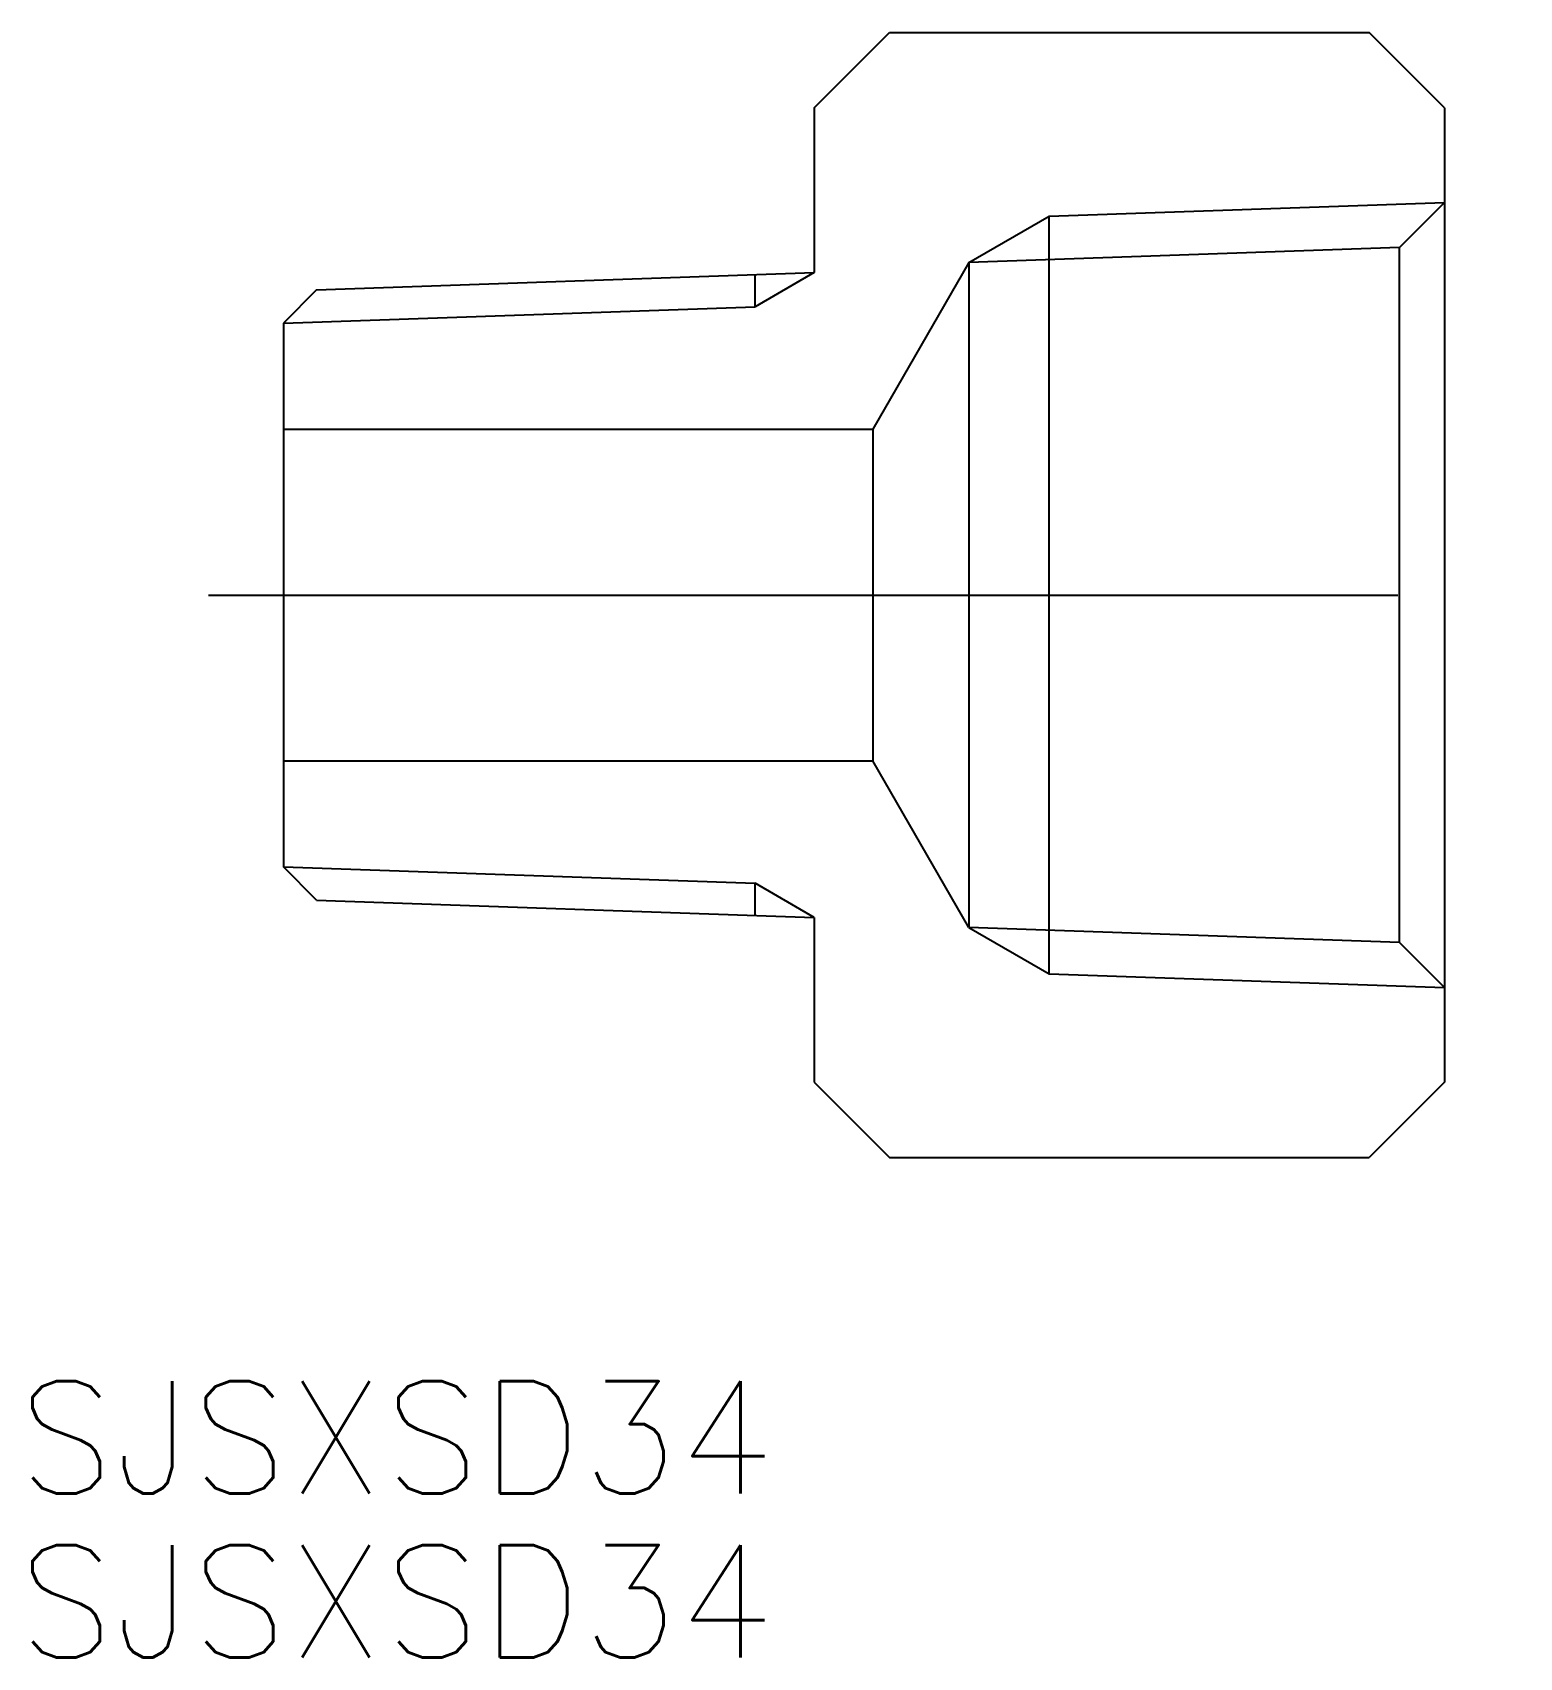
# Model space of a CAD drawing. Extents: x -6.7 to 33, y -28.4 to 15.
import ezdxf

# ---------------------------------------------------------------- set-up
doc = ezdxf.new("R2010")
doc.units = 0
doc.linetypes.add('CENTER', pattern=[50.8, 31.75, -6.35, 6.35, -6.35])
doc.layers.get('0').update_dxf_attribs({"linetype": 'CONTINUOUS'})
doc.layers.add('CENTER', color=1, linetype='CENTER')
doc.styles.get("Standard").update_dxf_attribs({"font": 'txt.shx', "height": 3, "bigfont": 'bigfont.shx'})

msp = doc.modelspace()

# ---------------------------------------------------------------- linework, layer by layer
at = {"color": 7, "linetype": 'CONTINUOUS'}
for p, q in [((14.171, 13), (16.183, 15.011)), ((16.183, 15.011), (28.989, 15.011)), ((31, 13), (28.989, 15.011)), ((14.171, 13), (14.171, 8.604)), ((31, 13), (31, -13)), ((31, 10.478), (29.796, 9.273)), ((20.442, -10.109), (20.442, 10.109)), ((29.796, 9.273), (18.3, 8.872)), ((29.796, -9.273), (29.796, 9.273)), ((18.3, 8.872), (15.735, 4.429)), ((18.3, 8.872), (18.3, -8.872)), ((0.887, 8.14), (14.171, 8.604)), ((12.593, 7.693), (12.593, 8.549)), ((0.887, 8.14), (0, 7.253)), ((0, 7.253), (0, -7.253)), ((0, 4.429), (15.735, 4.429)), ((15.735, 4.429), (15.735, -4.429)), ((0, -4.429), (15.735, -4.429)), ((18.3, -8.872), (15.735, -4.429)), ((0.887, -8.14), (0, -7.253)), ((12.593, -8.549), (12.593, -7.693)), ((0.887, -8.14), (14.171, -8.604)), ((14.171, -8.604), (14.171, -13)), ((29.796, -9.273), (18.3, -8.872)), ((31, -10.478), (29.796, -9.273)), ((14.171, -13), (16.183, -15.011)), ((31, -13), (28.989, -15.011)), ((16.183, -15.011), (28.989, -15.011))]:
    msp.add_line(p, q, dxfattribs=at)
at = {"color": 3, "linetype": 'CONTINUOUS'}
for p, q in [((20.442, 10.109), (31, 10.478)), ((18.3, 8.872), (20.442, 10.109)), ((14.171, 8.604), (12.593, 7.693)), ((0, 7.253), (12.593, 7.693)), ((0, -7.253), (12.593, -7.693)), ((14.171, -8.604), (12.593, -7.693)), ((18.3, -8.872), (20.442, -10.109)), ((20.442, -10.109), (31, -10.478))]:
    msp.add_line(p, q, dxfattribs=at)
at = {"layer": 'CENTER', "color": 1, "linetype": 'CENTER'}
msp.add_line((-2, 0), (33, 0), dxfattribs=at)

# ---------------------------------------------------------------- texts
at = {"color": 7, "linetype": 'CONTINUOUS'}
for p in [(-7.082, -23.98), (-7.082, -28.353)]:
    msp.add_text('SJSXSD34', height=3, dxfattribs=at).set_placement(p)

doc.saveas('drawing.dxf')
